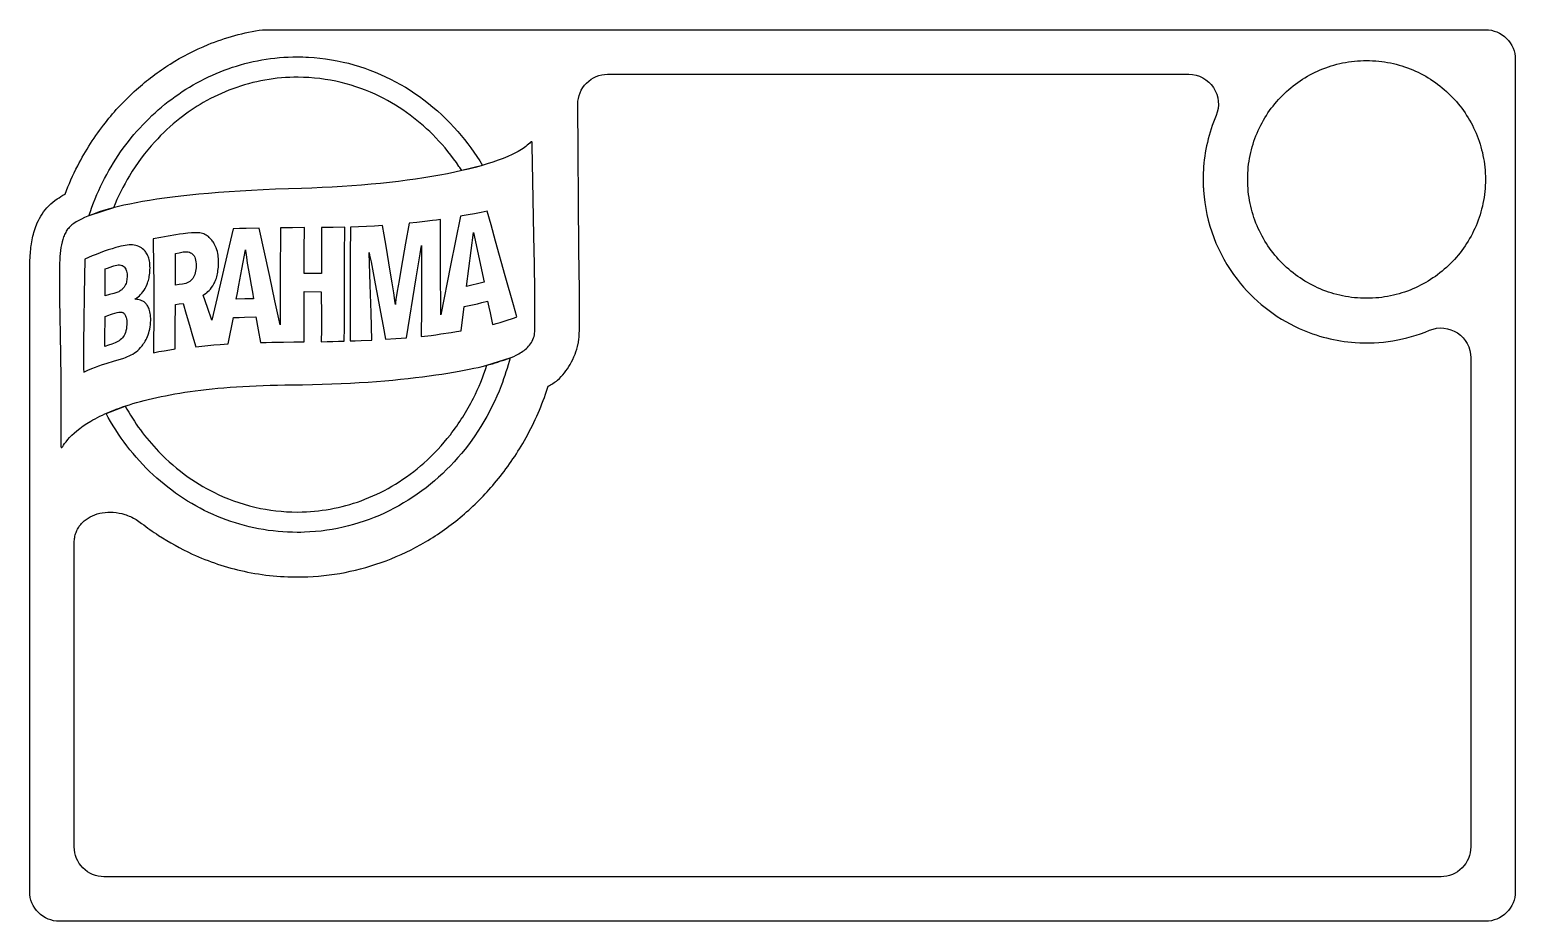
# Model space of a CAD drawing. Extents: x 0 to 500, y 0 to 300.
import ezdxf

# ---------------------------------------------------------------- set-up
doc = ezdxf.new("R2010")
doc.units = 0
doc.layers.add('Camada 1', color=250, linetype='CONTINUOUS')
doc.layers.add('Nível Padrão', color=18, linetype='CONTINUOUS')

msp = doc.modelspace()

# ---------------------------------------------------------------- linework, layer by layer
at = {"layer": 'Camada 1'}
for points in [[(11.75, 160.72), (12.22, 161.38), (12.78, 162.07), (13.41, 162.79), (14.14, 163.53), (14.95, 164.29), (15.86, 165.07), (16.88, 165.86), (17.99, 166.66), (19.22, 167.47), (20.56, 168.29), (21.28, 168.69), (22.02, 169.1), (22.8, 169.51), (23.61, 169.91), (24.45, 170.32), (25.32, 170.72), (26.23, 171.12), (27.17, 171.51), (28.14, 171.91), (29.15, 172.3), (30.2, 172.68), (31.28, 173.07), (32.4, 173.44), (33.55, 173.81), (34.74, 174.18), (35.98, 174.54), (37.25, 174.89), (38.56, 175.24), (39.91, 175.58), (41.3, 175.91), (42.73, 176.24), (44.2, 176.55), (45.72, 176.86), (47.28, 177.16), (48.88, 177.44), (50.53, 177.72), (52.22, 177.99), (53.95, 178.24), (55.74, 178.49), (57.57, 178.72), (59.44, 178.94), (61.37, 179.15), (63.34, 179.34), (65.36, 179.52), (67.43, 179.69), (69.55, 179.84), (71.72, 179.98), (73.94, 180.1), (76.21, 180.21), (78.54, 180.3), (80.92, 180.38), (83.35, 180.43), (85.83, 180.47), (88.37, 180.5), (91.81, 180.53), (95.18, 180.59), (98.47, 180.68), (101.7, 180.79), (104.85, 180.92), (107.94, 181.08), (110.94, 181.25), (113.87, 181.44), (116.73, 181.66), (119.5, 181.88), (122.2, 182.13), (124.81, 182.39), (127.35, 182.65), (129.8, 182.94), (132.16, 183.23), (134.44, 183.53), (136.64, 183.83), (138.74, 184.14), (140.76, 184.46), (142.68, 184.78), (144.52, 185.11), (146.26, 185.43), (147.9, 185.75), (149.45, 186.07), (150.91, 186.39), (152.26, 186.7), (153.52, 187.01), (154.68, 187.31), (155.73, 187.6), (156.68, 187.89), (157.53, 188.16), (158.27, 188.42), (159.57, 188.86), (161.15, 189.4), (162, 189.72), (162.89, 190.09), (163.78, 190.5), (164.67, 190.97), (165.11, 191.23), (165.54, 191.5), (165.97, 191.79), (166.38, 192.09), (166.79, 192.42), (167.17, 192.76), (167.55, 193.12), (167.9, 193.51), (168.24, 193.91), (168.56, 194.33), (168.85, 194.78), (169.12, 195.25), (169.36, 195.75), (169.57, 196.27), (169.75, 196.81), (169.9, 197.38), (169.95, 197.82), (169.99, 198.51), (170.03, 200.01), (170.06, 202.08), (170.06, 204.85), (170, 212.11), (169.88, 220.99), (169.72, 230.66), (169.37, 249.14), (169.15, 261.01), (169.13, 261.54), (169.11, 261.92), (169.09, 262.06), (169.06, 262.17), (169.02, 262.24), (168.96, 262.28), (168.9, 262.29), (168.81, 262.26), (168.71, 262.2), (168.59, 262.12), (168.28, 261.85), (167.87, 261.48), (167.47, 261.12), (167.03, 260.76), (166.56, 260.41), (166.06, 260.05), (165.53, 259.7), (164.96, 259.36), (164.37, 259.01), (163.74, 258.67), (163.09, 258.33), (162.4, 258), (160.95, 257.34), (159.37, 256.69), (157.69, 256.06), (155.9, 255.44), (154, 254.83), (152, 254.24), (149.9, 253.67), (147.7, 253.12), (145.41, 252.58), (143.03, 252.06), (140.56, 251.56), (138.01, 251.08), (135.37, 250.61), (132.66, 250.17), (129.87, 249.75), (127.01, 249.36), (124.07, 248.98), (121.07, 248.63), (118.01, 248.3), (114.88, 248), (111.69, 247.72), (108.45, 247.47), (105.16, 247.24), (101.82, 247.04), (98.43, 246.87), (95, 246.73), (91.53, 246.61), (87.06, 246.47), (82.75, 246.31), (78.6, 246.13), (74.61, 245.92), (70.78, 245.7), (67.1, 245.46), (63.57, 245.2), (60.18, 244.92), (56.94, 244.63), (53.84, 244.32), (50.87, 243.99), (48.04, 243.65), (45.34, 243.3), (42.77, 242.93), (40.32, 242.55), (37.99, 242.15), (35.79, 241.75), (33.7, 241.34), (31.72, 240.91), (29.85, 240.48), (28.08, 240.04), (26.42, 239.59), (24.87, 239.13), (23.4, 238.67), (22.04, 238.2), (20.76, 237.72), (19.58, 237.24), (18.47, 236.76), (17.46, 236.28), (16.52, 235.79), (15.65, 235.3), (14.86, 234.81), (14.51, 234.57), (14.18, 234.31), (13.87, 234.04), (13.57, 233.76), (13.29, 233.47), (13.02, 233.16), (12.77, 232.84), (12.54, 232.51), (12.32, 232.17), (12.11, 231.81), (11.92, 231.44), (11.73, 231.07), (11.57, 230.68), (11.41, 230.28), (11.13, 229.44), (10.89, 228.57), (10.68, 227.65), (10.52, 226.7), (10.38, 225.72), (10.26, 224.7), (10.17, 223.65), (10.09, 222.57), (10.03, 221.46), (10.02, 218.15), (10.02, 215.04), (10.08, 209.15), (10.17, 203.38), (10.27, 197.3), (10.37, 190.47), (10.45, 182.49), (10.47, 177.93), (10.47, 172.92), (10.46, 167.4), (10.43, 161.33), (10.44, 160.43), (10.46, 160.1), (10.49, 159.84), (10.53, 159.65), (10.58, 159.52), (10.64, 159.45), (10.71, 159.43), (10.8, 159.46), (10.89, 159.54), (11.13, 159.81), (11.41, 160.22), (11.75, 160.72)], [(154.01, 239), (151.89, 238.52), (149.74, 238.08), (147.61, 237.69), (145.57, 237.35), (144.95, 237.28), (143.31, 228.91), (141.66, 220.62), (138.38, 204.05), (138.3, 220.25), (138.25, 236.15), (136.9, 235.95), (135.57, 235.76), (132.94, 235.44), (130.34, 235.16), (127.73, 234.9), (126.51, 228.18), (125.01, 219.75), (124.31, 215.66), (123.71, 212.06), (123.28, 209.26), (123.15, 208.26), (123.07, 207.57), (123.02, 208.06), (122.91, 208.89), (122.54, 211.41), (122.01, 214.81), (121.37, 218.79), (119.98, 227.2), (119.32, 231.01), (118.77, 234.14), (116.07, 233.95), (113.35, 233.81), (110.63, 233.69), (107.92, 233.6), (107.89, 223.99), (107.87, 214.28), (107.85, 204.66), (107.82, 195.28), (109.57, 195.32), (111.51, 195.39), (115.2, 195.54), (114.91, 204.79), (114.6, 214.19), (114.21, 225.09), (114.41, 224.18), (114.87, 221.91), (116.32, 214.45), (117.2, 209.83), (118.1, 204.99), (118.97, 200.23), (119.75, 195.83), (123.28, 196.08), (126.82, 196.36), (130.09, 216.47), (131.41, 224.57), (131.78, 226.79), (131.87, 227.27), (131.88, 227.34), (131.87, 227.28), (131.85, 225.78), (131.84, 223.21), (131.82, 215.69), (131.81, 206.34), (131.79, 196.78), (135.1, 197.16), (136.65, 197.37), (138.42, 197.65), (138.42, 197.67), (141.9, 198.16), (143.62, 198.41), (145.22, 198.66), (146.28, 206.88), (148.98, 207.42), (150.73, 207.81), (152.21, 208.18), (154.11, 208.69), (154.56, 206.66), (154.97, 204.7), (155.75, 200.83), (156.37, 200.95), (157.01, 201.11), (158.37, 201.49), (159.73, 201.91), (161.03, 202.35), (162.18, 202.76), (163.11, 203.1), (163.94, 203.43), (162.79, 207.46), (160.05, 217.16), (156.77, 228.89), (155.26, 234.38), (154.01, 239)], [(98.2, 233.43), (98.17, 225.72), (98.16, 217.96), (92.35, 217.97), (92.38, 225.71), (92.44, 233.4), (88.4, 233.38), (84.37, 233.34), (84.34, 217.01), (84.31, 208.8), (84.25, 200.65), (82.52, 208.79), (80.77, 216.99), (77.26, 233.25), (72.88, 233.13), (70.62, 233.06), (68.5, 232.96), (66.7, 225.36), (64.91, 217.67), (63.12, 209.94), (61.31, 202.24), (59.86, 206.51), (58.43, 210.67), (59.16, 211.2), (59.56, 211.52), (59.97, 211.88), (60.39, 212.28), (60.81, 212.73), (61.22, 213.25), (61.62, 213.82), (62, 214.47), (62.18, 214.82), (62.36, 215.19), (62.52, 215.58), (62.68, 215.99), (62.82, 216.43), (62.96, 216.88), (63.08, 217.36), (63.19, 217.86), (63.29, 218.39), (63.37, 218.94), (63.44, 219.52), (63.49, 220.13), (63.52, 220.76), (63.54, 221.42), (63.54, 222.1), (63.51, 223.01), (63.46, 223.53), (63.39, 224.1), (63.29, 224.7), (63.15, 225.32), (62.97, 225.96), (62.74, 226.61), (62.47, 227.27), (62.13, 227.92), (61.94, 228.25), (61.74, 228.57), (61.51, 228.89), (61.27, 229.2), (61.01, 229.5), (60.74, 229.8), (60.44, 230.09), (60.12, 230.38), (59.75, 230.66), (59.36, 230.9), (58.97, 231.11), (58.56, 231.28), (58.13, 231.42), (57.68, 231.53), (57.21, 231.61), (56.72, 231.66), (56.21, 231.69), (55.66, 231.69), (55.09, 231.67), (54.48, 231.64), (53.17, 231.52), (51.7, 231.34), (50.45, 231.17), (49.18, 230.98), (46.64, 230.55), (44.09, 230.09), (41.59, 229.61), (41.7, 220.1), (41.74, 215.3), (41.76, 210.49), (41.76, 205.68), (41.75, 200.87), (41.71, 196.07), (41.65, 191.31), (43.5, 191.68), (45.3, 192), (47.11, 192.29), (48.99, 192.57), (49.01, 200.03), (49.03, 207.49), (50.34, 207.71), (51.65, 207.93), (52.69, 204.31), (53.77, 200.64), (54.84, 196.97), (55.88, 193.33), (57.93, 193.57), (59.97, 193.77), (62.01, 193.95), (64.06, 194.1), (64.06, 194.1), (66.79, 194.25), (68.56, 203.11), (70.45, 203.19), (72.34, 203.26), (76.13, 203.35), (76.89, 199.04), (77.64, 194.75), (79.6, 194.79), (81.54, 194.84), (83.48, 194.89), (85.45, 194.91), (85.45, 194.91), (88.91, 194.93), (92.33, 194.93), (92.34, 203.34), (92.38, 211.89), (98.15, 211.85), (98.17, 203.35), (98.16, 199.1), (98.13, 194.99), (100.07, 195.06), (101.97, 195.11), (103.88, 195.16), (105.84, 195.23), (105.9, 199.86), (105.94, 204.59), (105.98, 214.22), (106, 223.93), (106.03, 233.54), (102.12, 233.47), (98.2, 233.43)], [(147.05, 213.61), (149.38, 231.74), (152.98, 215.03), (150.76, 214.47), (148.81, 214), (147.87, 213.78), (147.05, 213.61)], [(35.38, 209.32), (35.73, 209.56), (36.11, 209.83), (36.5, 210.14), (36.9, 210.49), (37.31, 210.88), (37.71, 211.32), (38.11, 211.81), (38.49, 212.36), (38.86, 212.96), (39.21, 213.63), (39.52, 214.37), (39.67, 214.76), (39.8, 215.17), (39.93, 215.6), (40.04, 216.05), (40.15, 216.52), (40.24, 217.01), (40.32, 217.52), (40.38, 218.06), (40.43, 218.61), (40.47, 219.19), (40.49, 219.86), (40.48, 220.49), (40.45, 221.08), (40.39, 221.64), (40.31, 222.16), (40.21, 222.64), (40.09, 223.09), (39.95, 223.51), (39.8, 223.9), (39.63, 224.25), (39.45, 224.59), (39.25, 224.89), (39.05, 225.18), (38.84, 225.44), (38.62, 225.68), (38.4, 225.9), (37.99, 226.27), (37.58, 226.59), (37.14, 226.86), (36.69, 227.09), (36.21, 227.27), (35.71, 227.41), (35.19, 227.51), (34.64, 227.57), (34.06, 227.59), (33.45, 227.57), (32.8, 227.51), (32.12, 227.42), (31.4, 227.29), (30.64, 227.13), (29.83, 226.93), (28.99, 226.7), (27.7, 226.32), (26.38, 225.89), (25.05, 225.43), (23.71, 224.93), (22.37, 224.41), (21.05, 223.87), (19.76, 223.32), (18.5, 222.77), (18.32, 210.88), (18.21, 201.76), (18.15, 195.05), (18.12, 190.38), (18.13, 187.4), (18.14, 185.71), (18.16, 184.98), (18.17, 184.81), (19.59, 185.46), (20.9, 186.01), (22.12, 186.48), (23.3, 186.91), (24.49, 187.3), (25.73, 187.69), (28.53, 188.53), (30.53, 189.14), (31.68, 189.52), (32.28, 189.74), (32.89, 189.99), (33.5, 190.25), (34.1, 190.55), (34.69, 190.87), (35.27, 191.23), (35.83, 191.62), (36.36, 192.05), (36.86, 192.51), (37.32, 193.02), (37.82, 193.63), (38.08, 193.99), (38.35, 194.37), (38.62, 194.79), (38.89, 195.24), (39.15, 195.72), (39.41, 196.23), (39.65, 196.78), (39.87, 197.35), (40.08, 197.96), (40.26, 198.61), (40.42, 199.28), (40.55, 199.99), (40.64, 200.73), (40.7, 201.5), (40.72, 202.19), (40.71, 202.84), (40.69, 203.45), (40.63, 204.02), (40.56, 204.55), (40.47, 205.04), (40.35, 205.5), (40.22, 205.92), (40.07, 206.31), (39.91, 206.66), (39.74, 206.99), (39.55, 207.29), (39.35, 207.56), (39.15, 207.8), (38.93, 208.02), (38.71, 208.22), (38.48, 208.4), (38.25, 208.55), (38.02, 208.68), (37.78, 208.8), (37.32, 208.99), (36.86, 209.12), (36.43, 209.21), (36.03, 209.26), (35.38, 209.32)], [(51.46, 214.4), (50.26, 214.22), (49.06, 214.04), (49.04, 219.4), (49.05, 222.06), (49.07, 224.75), (50.34, 224.98), (51.61, 225.21), (52.08, 225.27), (52.52, 225.29), (52.95, 225.27), (53.37, 225.21), (53.76, 225.1), (54.12, 224.95), (54.46, 224.76), (54.77, 224.51), (55.05, 224.22), (55.3, 223.87), (55.52, 223.47), (55.7, 223.01), (55.84, 222.49), (55.94, 221.91), (56, 221.27), (56.01, 220.57), (55.98, 219.91), (55.92, 219.29), (55.83, 218.71), (55.7, 218.16), (55.54, 217.64), (55.35, 217.16), (55.12, 216.72), (54.85, 216.31), (54.55, 215.94), (54.22, 215.61), (53.85, 215.31), (53.44, 215.05), (53, 214.83), (52.52, 214.65), (52.01, 214.5), (51.46, 214.4)], [(69.45, 209.29), (69.89, 211.46), (70.38, 214.02), (71.42, 219.48), (72.61, 225.98), (72.64, 225.6), (72.71, 225.04), (72.92, 223.49), (73.23, 221.47), (73.62, 219.13), (74.04, 216.61), (74.49, 214.07), (74.94, 211.65), (75.35, 209.49), (72.4, 209.41), (69.45, 209.29)], [(25.43, 219.54), (26.21, 219.8), (27.08, 220.12), (27.95, 220.44), (28.36, 220.57), (28.74, 220.68), (29.29, 220.8), (29.8, 220.86), (30.26, 220.86), (30.68, 220.8), (31.06, 220.7), (31.23, 220.63), (31.39, 220.54), (31.69, 220.34), (31.95, 220.1), (32.17, 219.81), (32.36, 219.48), (32.51, 219.12), (32.63, 218.72), (32.71, 218.3), (32.76, 217.84), (32.78, 217.35), (32.77, 216.84), (32.73, 216.18), (32.68, 215.81), (32.62, 215.43), (32.53, 215.03), (32.41, 214.63), (32.26, 214.22), (32.06, 213.82), (31.81, 213.42), (31.51, 213.04), (31.15, 212.67), (30.95, 212.49), (30.73, 212.32), (30.49, 212.16), (30.24, 212), (29.97, 211.85), (29.67, 211.71), (29.36, 211.58), (29.02, 211.45), (28.67, 211.34), (28.29, 211.24), (26.85, 210.85), (25.4, 210.44), (25.4, 212.68), (25.37, 214.95), (25.36, 217.24), (25.38, 218.39), (25.43, 219.54)], [(32.68, 200.81), (32.63, 200.05), (32.53, 199.35), (32.4, 198.71), (32.23, 198.13), (32.02, 197.6), (31.78, 197.12), (31.5, 196.69), (31.2, 196.3), (30.86, 195.94), (30.49, 195.62), (30.09, 195.33), (29.67, 195.07), (29.21, 194.84), (28.73, 194.62), (28.22, 194.42), (27.69, 194.24), (26.51, 193.83), (25.33, 193.4), (25.32, 195.94), (25.33, 198.44), (25.35, 200.94), (25.4, 203.47), (26.65, 203.94), (27.24, 204.17), (27.9, 204.39), (28.7, 204.65), (29.39, 204.84), (30, 204.96), (30.27, 204.99), (30.52, 205), (30.76, 204.99), (30.98, 204.95), (31.19, 204.89), (31.38, 204.8), (31.56, 204.69), (31.73, 204.54), (31.9, 204.37), (32.05, 204.17), (32.18, 203.94), (32.29, 203.69), (32.38, 203.44), (32.46, 203.19), (32.58, 202.67), (32.65, 202.17), (32.69, 201.7), (32.7, 201.31), (32.68, 200.81)]]:
    msp.add_lwpolyline(points, close=True, dxfattribs=at)
at = {"layer": 'Nível Padrão'}
for points in [[(0, 10), (0, 210), (0.05, 222, -0.001488), (0.11, 223.13, -0.005748), (0.12, 223.35), (0.29, 225.49, -0.011457), (0.49, 227.26, -0.019155), (0.94, 229.93, -0.023407), (1.59, 232.44, -0.029804), (2.55, 235.03, -0.041458), (4.14, 237.94, -0.099932), (9.2, 243.05, -0.023661), (11.89, 244.65, -0.02835), (16.16, 254.22, -0.047712), (25.46, 268.71, -0.043717), (35.91, 279.86, -0.042247), (47.28, 288.44, -0.043966), (60.01, 294.98, -0.060066), (78.36, 300), (101.71, 300), (490, 300, -0.414214), (500, 290), (500, 10, -0.414214), (490, 0), (10, 0, -0.414214), (0, 10)], [(19.93, 237.39), (20.42, 238.84), (20.93, 240.28), (21.47, 241.71), (22.03, 243.12), (22.62, 244.52), (23.23, 245.91), (23.87, 247.27), (24.53, 248.63), (25.21, 249.97), (25.92, 251.29), (26.65, 252.6), (27.4, 253.89), (28.17, 255.16), (28.96, 256.42), (29.78, 257.66), (30.61, 258.88), (31.47, 260.09), (32.35, 261.27), (33.25, 262.44), (34.17, 263.59), (35.1, 264.72), (36.06, 265.83), (37.04, 266.92), (38.03, 267.99), (39.05, 269.04), (40.08, 270.07), (41.13, 271.08), (42.2, 272.07), (43.29, 273.04), (44.39, 273.98), (45.51, 274.9), (46.64, 275.8), (47.8, 276.68), (48.96, 277.53), (50.15, 278.36), (51.35, 279.17), (52.56, 279.95), (53.79, 280.71), (55.04, 281.44), (56.3, 282.15), (57.57, 282.84), (58.85, 283.49), (60.15, 284.12), (61.47, 284.73), (62.79, 285.31), (64.13, 285.86), (65.48, 286.39), (66.84, 286.88), (68.22, 287.35), (69.6, 287.79), (71, 288.21), (72.4, 288.59), (73.82, 288.95), (75.25, 289.27), (76.69, 289.57), (78.14, 289.84), (79.59, 290.07), (81.06, 290.28), (82.53, 290.46), (84.02, 290.6), (85.51, 290.71), (87.01, 290.79), (88.52, 290.84), (90.03, 290.86), (91.94, 290.83), (92.9, 290.8), (93.85, 290.75), (95.74, 290.62), (97.63, 290.45), (99.6, 290.2), (101.56, 289.9), (103.51, 289.54), (105.46, 289.13), (107.3, 288.69), (109.13, 288.19), (110.95, 287.64), (112.75, 287.05), (114.53, 286.4), (116.3, 285.71), (118.05, 284.97), (119.78, 284.19), (121.47, 283.36), (123.15, 282.49), (124.8, 281.57), (126.43, 280.62), (128.03, 279.62), (129.6, 278.58), (131.15, 277.5), (132.67, 276.38), (134.22, 275.17), (135.73, 273.93), (137.21, 272.65), (138.66, 271.33), (140.08, 269.98), (141.46, 268.59), (142.8, 267.16), (144.11, 265.71), (145.25, 264.37), (146.36, 263.01), (147.45, 261.63), (148.5, 260.22), (149.52, 258.78), (150.5, 257.33), (151.46, 255.85), (152.39, 254.35), (145.42, 252.58, 0.00566), (144.47, 254.01, 0.043017), (136.68, 263.67, 0.041469), (128.04, 271.27, 0.045291), (117.81, 277.53, 0.054529), (104.83, 282.23, 0.058607), (90.32, 284, 0.089774), (68.34, 280.14, 0.042474), (58.43, 275.48, 0.035903), (50.5, 270.11, 0.041396), (42.09, 262.28, 0.04901), (33.59, 250.88, 0.040075), (28.19, 240.07), (19.93, 237.39)], [(15, 25), (15, 127.43), (15.01, 127.88), (15.04, 128.32), (15.08, 128.75), (15.15, 129.17), (15.23, 129.58), (15.33, 129.99), (15.45, 130.39), (15.58, 130.78), (15.73, 131.16), (15.89, 131.53), (16.07, 131.89), (16.27, 132.24), (16.48, 132.58), (16.7, 132.91), (16.94, 133.24), (17.19, 133.55), (17.45, 133.85), (17.73, 134.14), (18.02, 134.42), (18.32, 134.69), (18.63, 134.95), (18.95, 135.2), (19.29, 135.44), (19.63, 135.67), (20.35, 136.09), (21.11, 136.46), (21.9, 136.79), (22.72, 137.06), (23.57, 137.29), (24.44, 137.46), (25.34, 137.59), (26.26, 137.66), (27.19, 137.67), (28.14, 137.63), (29.09, 137.53), (30.06, 137.38), (31.02, 137.16), (31.99, 136.89), (32.48, 136.73), (32.96, 136.55), (33.44, 136.36), (33.92, 136.15), (34.4, 135.93), (34.88, 135.69), (35.35, 135.43), (35.82, 135.16), (36.28, 134.87), (36.75, 134.56), (37.21, 134.24), (37.66, 133.9, 0.019458), (43.36, 129.85, 0.037078), (54.7, 123.58, 0.05417), (72.13, 117.77, 0.058717), (91.85, 115.88, 0.085357), (119.93, 121.32, 0.042841), (133.22, 127.69, 0.042661), (145.57, 136.46, 0.042044), (156.48, 147.39, 0.043289), (165.93, 160.79, 0.047061), (173.61, 177.36, 0.007191), (174.51, 180.04, 0.028464), (177.67, 182.04, 0.070306), (181.9, 187.38, 0.080215), (184.6, 194.38, 0.016652), (184.79, 195.58, 0.014573), (184.89, 196.45, 0.002791), (184.94, 197.17, 0.006841), (184.96, 197.58, 0.001118), (185, 198.8, 0.004474), (185.01, 199.07), (185.05, 201.85, 0.00373), (185.06, 202.07), (185.06, 204.84), (185.06, 204.97), (185, 212.23), (185, 212.33), (184.8, 225.99), (184.8, 226.05), (184.49, 274.94, -0.416049), (194.49, 285), (390.08, 285, -0.537441), (399.28, 271.09), (399.3, 271.13, 0.086887), (395.02, 252.7, 0.014045), (394.94, 249.61, 0.005324), (394.94, 249.29, 0.001073), (394.98, 247.43, 0.009277), (395.06, 245.85, 0.148631), (406.39, 216.03, 0.12256), (427.27, 199.5, 0.089116), (446.07, 194.76, 0.057906), (458.84, 195.34, 0.058514), (471.14, 198.87), (471.14, 198.86, -0.53576), (485, 189.64), (485, 25, -0.414214), (475, 15), (25, 15, -0.414214), (15, 25)], [(161.66, 189.59), (161.35, 188.4), (161.02, 187.2), (160.67, 186.02), (160.3, 184.84), (159.91, 183.66), (159.51, 182.49), (159.09, 181.33), (158.65, 180.17), (157.95, 178.4), (157.2, 176.64), (156.41, 174.91), (155.58, 173.19), (154.72, 171.49), (153.81, 169.82), (152.86, 168.16), (151.88, 166.53), (150.88, 164.95), (149.84, 163.4), (148.77, 161.87), (147.66, 160.37), (146.51, 158.89), (145.33, 157.44), (144.12, 156.02), (142.87, 154.63), (141.61, 153.29), (140.32, 151.98), (139, 150.69), (137.64, 149.45), (136.26, 148.23), (134.84, 147.05), (133.4, 145.9), (131.93, 144.79), (130.45, 143.72), (128.94, 142.69), (127.4, 141.7), (125.84, 140.75), (124.25, 139.83), (122.64, 138.96), (121.01, 138.13), (119.36, 137.34), (117.68, 136.58), (115.98, 135.88), (114.27, 135.21), (112.53, 134.59), (110.78, 134.02), (109.02, 133.5), (107.24, 133.02), (105.46, 132.58), (103.63, 132.19), (101.79, 131.85), (99.95, 131.56), (98.09, 131.32), (96.21, 131.13), (94.33, 130.99), (92.43, 130.9), (91.23, 130.87), (90.03, 130.86), (88.42, 130.88), (86.81, 130.93), (85.21, 131.02), (83.62, 131.15), (81.95, 131.33), (80.29, 131.54), (78.63, 131.79), (76.98, 132.09), (75.41, 132.41), (73.84, 132.76), (72.29, 133.15), (70.74, 133.58), (69.21, 134.04), (67.68, 134.54), (66.17, 135.07), (64.67, 135.64), (63.17, 136.25), (61.69, 136.89), (60.22, 137.56), (58.77, 138.27), (57.33, 139.01), (55.91, 139.78), (54.51, 140.58), (53.13, 141.41), (51.77, 142.28), (50.42, 143.17), (49.09, 144.09), (47.79, 145.05), (46.5, 146.03), (45.24, 147.03), (44, 148.07), (42.78, 149.13), (41.56, 150.23), (40.37, 151.37), (39.2, 152.52), (38.06, 153.7), (36.94, 154.91), (35.85, 156.14), (34.78, 157.39), (33.74, 158.66), (32.73, 159.96), (31.74, 161.27), (30.78, 162.61), (29.85, 163.96), (28.94, 165.34), (28.07, 166.73), (27.22, 168.14), (26.4, 169.56), (25.68, 170.88), (32.14, 173.36, 0.065265), (43.36, 158.08, 0.047902), (53.36, 149.48, 0.044256), (63.46, 143.62, 0.059278), (77.63, 138.95, 0.056579), (91.75, 137.74, 0.086605), (112.84, 142.01, 0.044549), (123.1, 147.11, 0.044273), (132.67, 154.2, 0.046148), (141.57, 163.71, 0.049431), (149.33, 176.01, 0.03937), (153.82, 187.09), (161.66, 189.59)]]:
    msp.add_lwpolyline(points, format="xyb", close=True, dxfattribs=at)
msp.add_lwpolyline([(409.94, 249.62), (409.95, 250.66), (409.99, 251.68), (410.05, 252.7), (410.14, 253.71), (410.26, 254.72), (410.4, 255.72), (410.56, 256.71), (410.75, 257.69), (410.96, 258.66), (411.19, 259.62), (411.45, 260.57), (411.73, 261.52), (412.04, 262.45), (412.36, 263.38), (412.71, 264.29), (413.08, 265.19), (413.47, 266.09), (413.88, 266.97), (414.31, 267.83), (414.76, 268.69), (415.23, 269.53), (415.73, 270.37), (416.24, 271.18), (416.77, 271.99), (417.31, 272.78), (417.88, 273.56), (418.47, 274.32), (419.07, 275.07), (419.69, 275.8), (420.33, 276.52), (420.98, 277.22), (421.65, 277.91), (422.34, 278.58), (423.04, 279.23), (423.76, 279.87), (424.49, 280.49), (425.24, 281.09), (426, 281.68), (426.78, 282.24), (427.57, 282.79), (428.38, 283.32), (429.19, 283.83), (430.02, 284.32), (430.87, 284.8), (431.73, 285.25), (432.59, 285.68), (433.47, 286.09), (434.37, 286.48), (435.27, 286.85), (436.18, 287.2), (437.11, 287.52), (438.04, 287.83), (438.98, 288.11), (439.94, 288.37), (440.9, 288.6), (441.87, 288.81), (442.85, 289), (443.84, 289.16), (444.84, 289.3), (445.85, 289.42), (446.86, 289.51), (447.88, 289.57), (448.9, 289.61), (449.94, 289.62), (450.97, 289.61), (451.99, 289.57), (453.01, 289.51), (454.02, 289.42), (455.03, 289.3), (456.03, 289.16), (457.02, 289), (458, 288.81), (458.97, 288.6), (459.93, 288.37), (460.89, 288.11), (461.83, 287.83), (462.76, 287.52), (463.69, 287.2), (464.6, 286.85), (465.5, 286.48), (466.4, 286.09), (467.28, 285.68), (468.15, 285.25), (469, 284.8), (469.85, 284.32), (470.68, 283.83), (471.49, 283.32), (472.3, 282.79), (473.09, 282.24), (473.87, 281.68), (474.63, 281.09), (475.38, 280.49), (476.11, 279.87), (476.83, 279.23), (477.53, 278.58), (478.22, 277.91), (478.89, 277.22), (479.54, 276.52), (480.18, 275.8), (480.8, 275.07), (481.4, 274.32), (481.99, 273.56), (482.56, 272.78), (483.1, 271.99), (483.63, 271.18), (484.14, 270.37), (484.64, 269.53), (485.11, 268.69), (485.56, 267.83), (485.99, 266.97), (486.4, 266.09), (486.79, 265.19), (487.16, 264.29), (487.51, 263.38), (487.83, 262.45), (488.14, 261.52), (488.42, 260.57), (488.68, 259.62), (488.91, 258.66), (489.12, 257.69), (489.31, 256.71), (489.47, 255.72), (489.61, 254.72), (489.73, 253.71), (489.82, 252.7), (489.88, 251.68), (489.92, 250.66), (489.94, 249.62), (489.92, 248.59), (489.88, 247.57), (489.82, 246.55), (489.73, 245.53), (489.61, 244.53), (489.47, 243.53), (489.31, 242.54), (489.12, 241.56), (488.91, 240.59), (488.68, 239.63), (488.42, 238.67), (488.14, 237.73), (487.83, 236.8), (487.51, 235.87), (487.16, 234.96), (486.79, 234.05), (486.4, 233.16), (485.99, 232.28), (485.56, 231.41), (485.11, 230.56), (484.64, 229.71), (484.14, 228.88), (483.63, 228.06), (483.1, 227.26), (482.56, 226.47), (481.99, 225.69), (481.4, 224.93), (480.8, 224.18), (480.18, 223.45), (479.54, 222.73), (478.89, 222.03), (478.22, 221.34), (477.53, 220.67), (476.83, 220.02), (476.11, 219.38), (475.38, 218.76), (474.63, 218.16), (473.87, 217.57), (473.09, 217), (472.3, 216.46), (471.49, 215.93), (470.68, 215.42), (469.85, 214.92), (469, 214.45), (468.15, 214), (467.28, 213.57), (466.4, 213.16), (465.5, 212.77), (464.6, 212.4), (463.69, 212.05), (462.76, 211.73), (461.83, 211.42), (460.89, 211.14), (459.93, 210.88), (458.97, 210.65), (458, 210.44), (457.02, 210.25), (456.03, 210.09), (455.03, 209.95), (454.02, 209.83), (453.01, 209.74), (451.99, 209.68), (450.97, 209.64), (449.94, 209.62), (448.9, 209.64), (447.88, 209.68), (446.86, 209.74), (445.85, 209.83), (444.84, 209.95), (443.84, 210.09), (442.85, 210.25), (441.87, 210.44), (440.9, 210.65), (439.94, 210.88), (438.98, 211.14), (438.04, 211.42), (437.11, 211.73), (436.18, 212.05), (435.27, 212.4), (434.37, 212.77), (433.47, 213.16), (432.59, 213.57), (431.73, 214), (430.87, 214.45), (430.02, 214.92), (429.19, 215.42), (428.38, 215.93), (427.57, 216.46), (426.78, 217), (426, 217.57), (425.24, 218.16), (424.49, 218.76), (423.76, 219.38), (423.04, 220.02), (422.34, 220.67), (421.65, 221.34), (420.98, 222.03), (420.33, 222.73), (419.69, 223.45), (419.07, 224.18), (418.47, 224.93), (417.88, 225.69), (417.31, 226.47), (416.77, 227.26), (416.24, 228.06), (415.73, 228.88), (415.23, 229.71), (414.76, 230.56), (414.31, 231.41), (413.88, 232.28), (413.47, 233.16), (413.08, 234.05), (412.71, 234.96), (412.36, 235.87), (412.04, 236.8), (411.73, 237.73), (411.45, 238.67), (411.19, 239.63), (410.96, 240.59), (410.75, 241.56), (410.56, 242.54), (410.4, 243.53), (410.26, 244.53), (410.14, 245.53), (410.05, 246.55), (409.99, 247.57), (409.95, 248.59), (409.94, 249.62)], close=True, dxfattribs=at)

doc.saveas('drawing.dxf')
